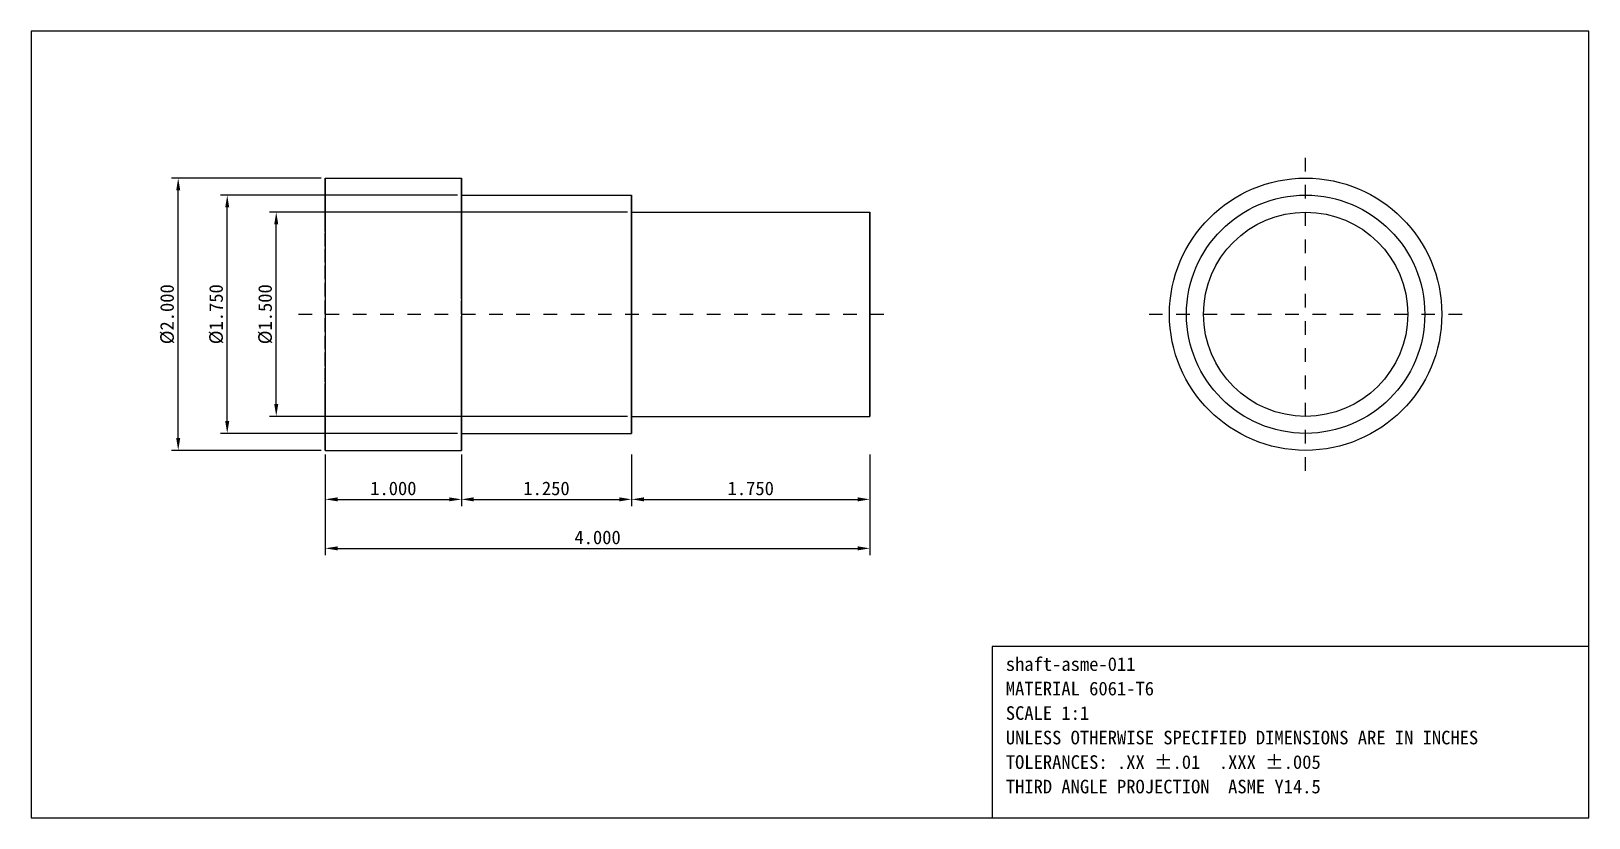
# Model space of a CAD drawing. Header units: inches. Extents: x -2.2 to 9.3, y -3.7 to 2.1.
import ezdxf

# ---------------------------------------------------------------- set-up
doc = ezdxf.new("R2010")
doc.units = ezdxf.units.IN
doc.header["$MEASUREMENT"] = 0
doc.linetypes.add('CENTER', pattern=[0.12, 0.08, -0.015, 0.01, -0.015])
doc.linetypes.add('DASHED', pattern=[0.037, 0.025, -0.012])
for name, color, linetype in [('中心线', 1, 'CENTER'), ('尺寸线', 3, 'CONTINUOUS'), ('文字', 7, 'CONTINUOUS'), ('虚线', 7, 'DASHED'), ('轮廓线', 7, 'CONTINUOUS')]:
    doc.layers.add(name, color=color, linetype=linetype)
doc.styles.add('CN', font='simsun.ttc')
doc.dimstyles.get("Standard").update_dxf_attribs({"dimtxt": 0.1, "dimasz": 0.09, "dimexe": 0.05, "dimexo": 0.03, "dimgap": 0.03, "dimtad": 1, "dimdec": 3, "dimzin": 4, "dimdsep": 46, "dimtxsty": 'CN', "dimcen": 2.5, "dimazin": 3, "dimtfac": 1, "dimtmove": 0, "dimatfit": 3})

msp = doc.modelspace()

# ---------------------------------------------------------------- linework, layer by layer
at = {"layer": '中心线'}
for p, q in [((7.2, -1.15), (7.2, 1.15)), ((-0.1969, 0), (4.1969, 0)), ((6.05, 0), (8.35, 0))]:
    msp.add_line(p, q, dxfattribs=at)
at = {"layer": '虚线'}
for points in [[(0, -1), (0, -0.9854), (0, -0.9626), (0, -0.9195), (0, -0.8613), (0, -0.7918), (0, -0.7027), (0, -0.6077), (0, -0.4971), (0, -0.381), (0, -0.2577), (0, -0.1298), (0, 0), (0, 0.1298), (0, 0.2577), (0, 0.381), (0, 0.4971), (0, 0.6077), (0, 0.7027), (0, 0.7918), (0, 0.8613), (0, 0.9195), (0, 0.9626), (0, 0.9854), (0, 1)], [(1, -1), (1, -0.9854), (1, -0.9626), (1, -0.9195), (1, -0.8613), (1, -0.7918), (1, -0.7027), (1, -0.6077), (1, -0.4971), (1, -0.381), (1, -0.2577), (1, -0.1298), (1, 0), (1, 0.1298), (1, 0.2577), (1, 0.381), (1, 0.4971), (1, 0.6077), (1, 0.7027), (1, 0.7918), (1, 0.8613), (1, 0.9195), (1, 0.9626), (1, 0.9854), (1, 1)], [(1, -0.875), (1, -0.8622), (1, -0.8423), (1, -0.8045), (1, -0.7536), (1, -0.6928), (1, -0.6148), (1, -0.5317), (1, -0.435), (1, -0.3334), (1, -0.2255), (1, -0.1136), (1, 0), (1, 0.1136), (1, 0.2255), (1, 0.3334), (1, 0.435), (1, 0.5317), (1, 0.6148), (1, 0.6928), (1, 0.7536), (1, 0.8045), (1, 0.8423), (1, 0.8622), (1, 0.875)], [(1, 0.875), (1, 0.8622), (1, 0.8423), (1, 0.8045), (1, 0.7536), (1, 0.6928), (1, 0.6148), (1, 0.5317), (1, 0.435), (1, 0.3334), (1, 0.2255), (1, 0.1136), (1, 0), (1, -0.1136), (1, -0.2255), (1, -0.3334), (1, -0.435), (1, -0.5317), (1, -0.6148), (1, -0.6928), (1, -0.7536), (1, -0.8045), (1, -0.8423), (1, -0.8622), (1, -0.875)], [(2.25, -0.875), (2.25, -0.8622), (2.25, -0.8423), (2.25, -0.8045), (2.25, -0.7536), (2.25, -0.6928), (2.25, -0.6148), (2.25, -0.5317), (2.25, -0.435), (2.25, -0.3334), (2.25, -0.2255), (2.25, -0.1136), (2.25, 0), (2.25, 0.1136), (2.25, 0.2255), (2.25, 0.3334), (2.25, 0.435), (2.25, 0.5317), (2.25, 0.6148), (2.25, 0.6928), (2.25, 0.7536), (2.25, 0.8045), (2.25, 0.8423), (2.25, 0.8622), (2.25, 0.875)], [(2.25, -0.75), (2.25, -0.739), (2.25, -0.722), (2.25, -0.6896), (2.25, -0.6459), (2.25, -0.5938), (2.25, -0.527), (2.25, -0.4558), (2.25, -0.3728), (2.25, -0.2858), (2.25, -0.1933), (2.25, -0.0974), (2.25, 0), (2.25, 0.0974), (2.25, 0.1933), (2.25, 0.2858), (2.25, 0.3728), (2.25, 0.4558), (2.25, 0.527), (2.25, 0.5938), (2.25, 0.6459), (2.25, 0.6896), (2.25, 0.722), (2.25, 0.739), (2.25, 0.75)], [(2.25, 0.75), (2.25, 0.739), (2.25, 0.722), (2.25, 0.6896), (2.25, 0.6459), (2.25, 0.5938), (2.25, 0.527), (2.25, 0.4558), (2.25, 0.3728), (2.25, 0.2858), (2.25, 0.1933), (2.25, 0.0974), (2.25, 0), (2.25, -0.0974), (2.25, -0.1933), (2.25, -0.2858), (2.25, -0.3728), (2.25, -0.4558), (2.25, -0.527), (2.25, -0.5938), (2.25, -0.6459), (2.25, -0.6896), (2.25, -0.722), (2.25, -0.739), (2.25, -0.75)], [(4, -0.75), (4, -0.739), (4, -0.722), (4, -0.6896), (4, -0.6459), (4, -0.5938), (4, -0.527), (4, -0.4558), (4, -0.3728), (4, -0.2858), (4, -0.1933), (4, -0.0974), (4, 0), (4, 0.0974), (4, 0.1933), (4, 0.2858), (4, 0.3728), (4, 0.4558), (4, 0.527), (4, 0.5938), (4, 0.6459), (4, 0.6896), (4, 0.722), (4, 0.739), (4, 0.75)]]:
    msp.add_lwpolyline(points, dxfattribs=at)
at = {"layer": '轮廓线'}
for p, q in [((0, 1), (1, 1)), ((1, 0.875), (2.25, 0.875)), ((2.25, 0.75), (4, 0.75)), ((2.25, -0.75), (4, -0.75)), ((1, -0.875), (2.25, -0.875)), ((0, -1), (1, -1))]:
    msp.add_line(p, q, dxfattribs=at)
for points in [[(-2.16, -3.7), (9.28, -3.7), (9.28, 2.08), (-2.16, 2.08)], [(4.898, -3.7), (9.28, -3.7), (9.28, -2.44), (4.898, -2.44)]]:
    msp.add_lwpolyline(points, close=True, dxfattribs=at)
for points in [[(0, 1), (0, 0.9854), (0, 0.9626), (0, 0.9195), (0, 0.8613), (0, 0.7918), (0, 0.7027), (0, 0.6077), (0, 0.4971), (0, 0.381), (0, 0.2577), (0, 0.1298), (0, 0), (0, -0.1298), (0, -0.2577), (0, -0.381), (0, -0.4971), (0, -0.6077), (0, -0.7027), (0, -0.7918), (0, -0.8613), (0, -0.9195), (0, -0.9626), (0, -0.9854), (0, -1)], [(1, 1), (1, 0.9854), (1, 0.9626), (1, 0.9195), (1, 0.8613), (1, 0.7918), (1, 0.7027), (1, 0.6077), (1, 0.4971), (1, 0.381), (1, 0.2577), (1, 0.1298), (1, 0), (1, -0.1298), (1, -0.2577), (1, -0.381), (1, -0.4971), (1, -0.6077), (1, -0.7027), (1, -0.7918), (1, -0.8613), (1, -0.9195), (1, -0.9626), (1, -0.9854), (1, -1)], [(2.25, 0.875), (2.25, 0.8622), (2.25, 0.8423), (2.25, 0.8045), (2.25, 0.7536), (2.25, 0.6928), (2.25, 0.6148), (2.25, 0.5317), (2.25, 0.435), (2.25, 0.3334), (2.25, 0.2255), (2.25, 0.1136), (2.25, 0), (2.25, -0.1136), (2.25, -0.2255), (2.25, -0.3334), (2.25, -0.435), (2.25, -0.5317), (2.25, -0.6148), (2.25, -0.6928), (2.25, -0.7536), (2.25, -0.8045), (2.25, -0.8423), (2.25, -0.8622), (2.25, -0.875)], [(4, 0.75), (4, 0.739), (4, 0.722), (4, 0.6896), (4, 0.6459), (4, 0.5938), (4, 0.527), (4, 0.4558), (4, 0.3728), (4, 0.2858), (4, 0.1933), (4, 0.0974), (4, 0), (4, -0.0974), (4, -0.1933), (4, -0.2858), (4, -0.3728), (4, -0.4558), (4, -0.527), (4, -0.5938), (4, -0.6459), (4, -0.6896), (4, -0.722), (4, -0.739), (4, -0.75)]]:
    msp.add_lwpolyline(points, dxfattribs=at)
for radius in [1, 0.875, 0.75]:
    msp.add_circle((7.2, 0), radius, dxfattribs=at)

# ---------------------------------------------------------------- texts
at = {"layer": '文字', "style": 'CN'}
for s, p in [('shaft-asme-011', (4.998, -2.62)), ('MATERIAL 6061-T6', (4.998, -2.8)), ('SCALE 1:1', (4.998, -2.98)), ('UNLESS OTHERWISE SPECIFIED DIMENSIONS ARE IN INCHES', (4.998, -3.16)), ('TOLERANCES: .XX ±.01  .XXX ±.005', (4.998, -3.34)), ('THIRD ANGLE PROJECTION  ASME Y14.5', (4.998, -3.52))]:
    msp.add_text(s, height=0.1, dxfattribs=at).set_placement(p)

# ---------------------------------------------------------------- dimensions: what is measured, and where the dimension line sits
at = {"layer": '尺寸线'}
for base, p1, p2 in [((-1.08, -1), (0, -1), (0, 1)), ((-0.72, -0.875), (1, -0.875), (1, 0.875)), ((-0.36, -0.75), (2.25, -0.75), (2.25, 0.75))]:
    msp.add_linear_dim(base=base, p1=p1, p2=p2, angle=90, text='%%c<>', dimstyle='Standard', dxfattribs=at).render()
for base, p1, p2 in [((0, -1.36), (0, -1), (1, -1)), ((0, -1.72), (0, -1), (4, -1)), ((1, -1.36), (1, -1), (2.25, -1)), ((2.25, -1.36), (2.25, -1), (4, -1))]:
    msp.add_linear_dim(base=base, p1=p1, p2=p2, dimstyle='Standard', dxfattribs=at).render()

doc.saveas('drawing.dxf')
